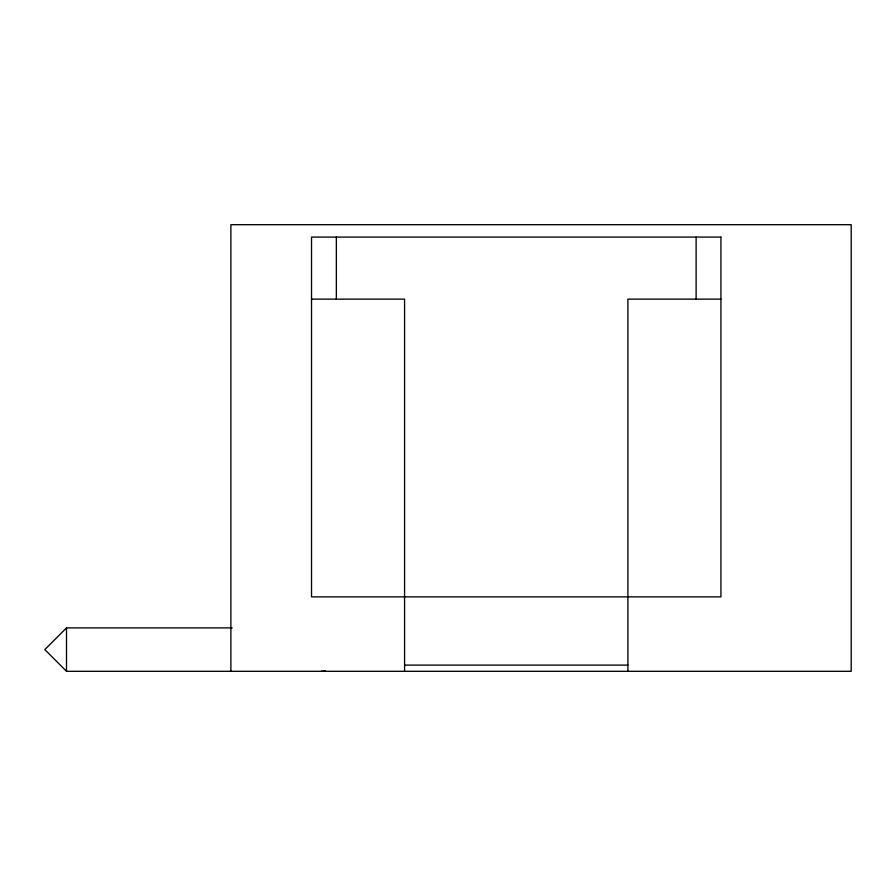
<?xml version="1.0" encoding="UTF-8"?>
<svg xmlns="http://www.w3.org/2000/svg" width="896" height="896" viewBox="0 0 896 896"><rect width="100%" height="100%" fill="white"/><g stroke="black" fill="none" stroke-linecap="round" stroke-linejoin="round"><path stroke-width="1.34" d="M232.21 627.894L66.506 627.894L44.8 649.6L66.506 671.306L851.2 671.306L851.2 224.694L230.888 224.694L230.888 671.306M311.528 299.13L404.578 299.13L404.578 671.306M720.933 299.13L627.894 299.13L627.894 671.306M404.578 665.112L627.894 665.112M696.125 237.093L696.125 299.13M336.347 237.093L336.347 299.13M66.506 627.894L66.506 671.306M325.315 670.779A15.646 15.646 0 0 1 321.261 671.306M720.933 237.093L311.528 237.093L311.528 596.87L720.933 596.87L720.933 237.093"/></g></svg>
